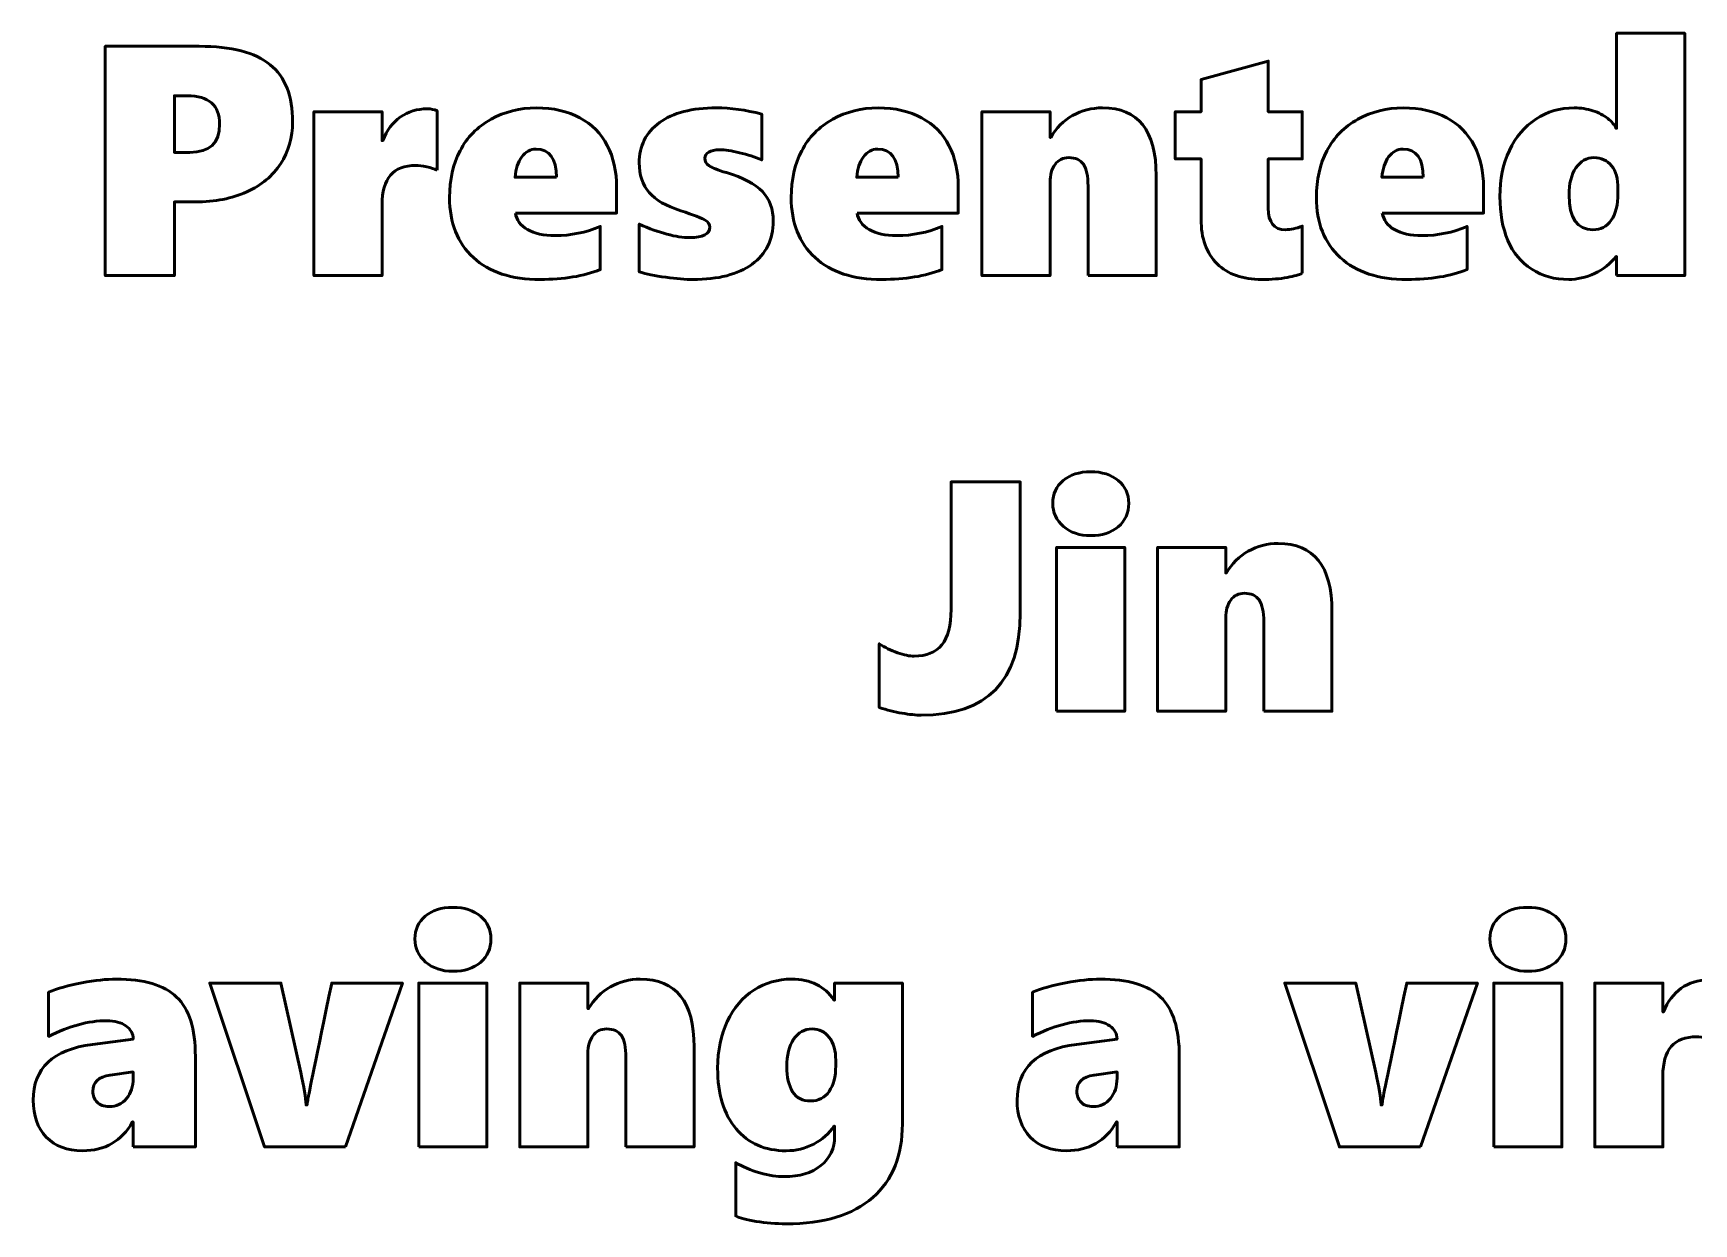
# Model space of a CAD drawing. Header units: centimetres. Extents: x -15 to 18.5, y -14.8 to 14.8.
# Drawn here: x -8.71 to -2.27, y -4.18 to 0.43 of the extents above; entities that cross this region are included whole.
import ezdxf

# ---------------------------------------------------------------- set-up
doc = ezdxf.new("R2010")
doc.units = ezdxf.units.CM
doc.header["$MEASUREMENT"] = 0
doc.layers.add('Layer 1', color=7, linetype='Continuous')

msp = doc.modelspace()

# ---------------------------------------------------------------- linework, layer by layer
at = {"layer": 'Layer 1', "color": 202, "lineweight": 53}
for points, knots in [([(-2.56907, -0.50637), (-2.56907, -0.50637), (-2.56907, -0.43271), (-2.56907, -0.43271), (-2.56907, -0.43271), (-2.56907, -0.43271), (-2.57161, -0.43271), (-2.57161, -0.43271), (-2.57161, -0.43271), (-2.59256, -0.46023), (-2.62008, -0.48203), (-2.65395, -0.4979), (-2.65395, -0.4979), (-2.68803, -0.51378), (-2.72147, -0.52161), (-2.75449, -0.52161), (-2.75449, -0.52161), (-2.80868, -0.52161), (-2.85651, -0.50828), (-2.89779, -0.4816), (-2.89779, -0.4816), (-2.93906, -0.45493), (-2.96997, -0.41768), (-2.9905, -0.36984), (-2.9905, -0.36984), (-3.01103, -0.3218), (-3.02119, -0.26528), (-3.02119, -0.20009), (-3.02119, -0.20009), (-3.02119, -0.13278), (-3.00891, -0.07309), (-2.98457, -0.02102), (-2.98457, -0.02102), (-2.96023, 0.03105), (-2.92594, 0.07148), (-2.8817, 0.10048), (-2.8817, 0.10048), (-2.83746, 0.12948), (-2.78772, 0.14387), (-2.7329, 0.14387), (-2.7329, 0.14387), (-2.70665, 0.14387), (-2.68273, 0.14006), (-2.66051, 0.13265), (-2.66051, 0.13265), (-2.6385, 0.12524), (-2.61923, 0.1153), (-2.60294, 0.1026), (-2.60294, 0.1026), (-2.58664, 0.09011), (-2.57605, 0.07762), (-2.57161, 0.06513), (-2.57161, 0.06513), (-2.57161, 0.06513), (-2.56907, 0.06513), (-2.56907, 0.06513), (-2.56907, 0.06513), (-2.56907, 0.06513), (-2.56907, 0.43343), (-2.56907, 0.43343), (-2.56907, 0.43343), (-2.56907, 0.43343), (-2.30491, 0.43343), (-2.30491, 0.43343), (-2.30491, 0.43343), (-2.30491, 0.43343), (-2.30491, -0.50637), (-2.30491, -0.50637), (-2.30491, -0.50637), (-2.30491, -0.50637), (-2.56907, -0.50637), (-2.56907, -0.50637)], [0, 0, 0, 0, 0.0526316, 0.0526316, 0.0526316, 0.0526316, 0.1052632, 0.1052632, 0.1052632, 0.1052632, 0.1578947, 0.1578947, 0.1578947, 0.1578947, 0.2105263, 0.2105263, 0.2105263, 0.2105263, 0.2631579, 0.2631579, 0.2631579, 0.2631579, 0.3157895, 0.3157895, 0.3157895, 0.3157895, 0.3684211, 0.3684211, 0.3684211, 0.3684211, 0.4210526, 0.4210526, 0.4210526, 0.4210526, 0.4736842, 0.4736842, 0.4736842, 0.4736842, 0.5263158, 0.5263158, 0.5263158, 0.5263158, 0.5789474, 0.5789474, 0.5789474, 0.5789474, 0.6315789, 0.6315789, 0.6315789, 0.6315789, 0.6842105, 0.6842105, 0.6842105, 0.6842105, 0.7368421, 0.7368421, 0.7368421, 0.7368421, 0.7894737, 0.7894737, 0.7894737, 0.7894737, 0.8421053, 0.8421053, 0.8421053, 0.8421053, 0.8947368, 0.8947368, 0.8947368, 0.8947368, 1, 1, 1, 1]), ([(-7.70072, 0.08947), (-7.70072, 0.02872), (-7.71617, -0.02525), (-7.74686, -0.07245), (-7.74686, -0.07245), (-7.77755, -0.11965), (-7.82158, -0.15606), (-7.87852, -0.18188), (-7.87852, -0.18188), (-7.93546, -0.20771), (-8.00192, -0.22062), (-8.07749, -0.22062), (-8.07749, -0.22062), (-8.07749, -0.22062), (-8.15919, -0.22062), (-8.15919, -0.22062), (-8.15919, -0.22062), (-8.15919, -0.22062), (-8.15919, -0.50637), (-8.15919, -0.50637), (-8.15919, -0.50637), (-8.15919, -0.50637), (-8.42716, -0.50637), (-8.42716, -0.50637), (-8.42716, -0.50637), (-8.42716, -0.50637), (-8.42716, 0.38263), (-8.42716, 0.38263), (-8.42716, 0.38263), (-8.42716, 0.38263), (-8.06267, 0.38263), (-8.06267, 0.38263), (-8.06267, 0.38263), (-7.93757, 0.38263), (-7.84592, 0.35892), (-7.78771, 0.3113), (-7.78771, 0.3113), (-7.72972, 0.26389), (-7.70072, 0.1898), (-7.70072, 0.08947)], [0, 0, 0, 0, 0.0909091, 0.0909091, 0.0909091, 0.0909091, 0.1818182, 0.1818182, 0.1818182, 0.1818182, 0.2727273, 0.2727273, 0.2727273, 0.2727273, 0.3636364, 0.3636364, 0.3636364, 0.3636364, 0.4545455, 0.4545455, 0.4545455, 0.4545455, 0.5454545, 0.5454545, 0.5454545, 0.5454545, 0.6363636, 0.6363636, 0.6363636, 0.6363636, 0.7272727, 0.7272727, 0.7272727, 0.7272727, 0.8181818, 0.8181818, 0.8181818, 0.8181818, 1, 1, 1, 1]), ([(-3.787, -0.49748), (-3.79906, -0.50319), (-3.81854, -0.5087), (-3.84584, -0.51378), (-3.84584, -0.51378), (-3.87315, -0.51907), (-3.90596, -0.52161), (-3.94448, -0.52161), (-3.94448, -0.52161), (-4.01793, -0.52161), (-4.0755, -0.50129), (-4.1172, -0.46086), (-4.1172, -0.46086), (-4.15869, -0.42043), (-4.17943, -0.36265), (-4.17943, -0.28793), (-4.17943, -0.28793), (-4.17943, -0.28793), (-4.17943, -0.05425), (-4.17943, -0.05425), (-4.17943, -0.05425), (-4.17943, -0.05425), (-4.27976, -0.05425), (-4.27976, -0.05425), (-4.27976, -0.05425), (-4.27976, -0.05425), (-4.27976, 0.12863), (-4.27976, 0.12863), (-4.27976, 0.12863), (-4.27976, 0.12863), (-4.17943, 0.12863), (-4.17943, 0.12863), (-4.17943, 0.12863), (-4.17943, 0.12863), (-4.17943, 0.25351), (-4.17943, 0.25351), (-4.17943, 0.25351), (-4.17943, 0.25351), (-3.91908, 0.32548), (-3.91908, 0.32548), (-3.91908, 0.32548), (-3.91908, 0.32548), (-3.91908, 0.12863), (-3.91908, 0.12863), (-3.91908, 0.12863), (-3.91908, 0.12863), (-3.787, 0.12863), (-3.787, 0.12863), (-3.787, 0.12863), (-3.787, 0.12863), (-3.787, -0.05425), (-3.787, -0.05425), (-3.787, -0.05425), (-3.787, -0.05425), (-3.91908, -0.05425), (-3.91908, -0.05425), (-3.91908, -0.05425), (-3.91908, -0.05425), (-3.91908, -0.24475), (-3.91908, -0.24475), (-3.91908, -0.24475), (-3.91908, -0.30063), (-3.89685, -0.32857), (-3.85262, -0.32857), (-3.85262, -0.32857), (-3.83208, -0.32857), (-3.81007, -0.32391), (-3.787, -0.3146), (-3.787, -0.3146), (-3.787, -0.3146), (-3.787, -0.49748), (-3.787, -0.49748)], [0, 0, 0, 0, 0.0526316, 0.0526316, 0.0526316, 0.0526316, 0.1052632, 0.1052632, 0.1052632, 0.1052632, 0.1578947, 0.1578947, 0.1578947, 0.1578947, 0.2105263, 0.2105263, 0.2105263, 0.2105263, 0.2631579, 0.2631579, 0.2631579, 0.2631579, 0.3157895, 0.3157895, 0.3157895, 0.3157895, 0.3684211, 0.3684211, 0.3684211, 0.3684211, 0.4210526, 0.4210526, 0.4210526, 0.4210526, 0.4736842, 0.4736842, 0.4736842, 0.4736842, 0.5263158, 0.5263158, 0.5263158, 0.5263158, 0.5789474, 0.5789474, 0.5789474, 0.5789474, 0.6315789, 0.6315789, 0.6315789, 0.6315789, 0.6842105, 0.6842105, 0.6842105, 0.6842105, 0.7368421, 0.7368421, 0.7368421, 0.7368421, 0.7894737, 0.7894737, 0.7894737, 0.7894737, 0.8421053, 0.8421053, 0.8421053, 0.8421053, 0.8947368, 0.8947368, 0.8947368, 0.8947368, 1, 1, 1, 1]), ([(-7.98393, 0.08037), (-7.98393, 0.11678), (-7.99451, 0.14429), (-8.01547, 0.16292), (-8.01547, 0.16292), (-8.03663, 0.18155), (-8.06754, 0.19086), (-8.10839, 0.19086), (-8.10839, 0.19086), (-8.10839, 0.19086), (-8.15919, 0.19086), (-8.15919, 0.19086), (-8.15919, 0.19086), (-8.15919, 0.19086), (-8.15919, -0.02885), (-8.15919, -0.02885), (-8.15919, -0.02885), (-8.15919, -0.02885), (-8.09908, -0.02885), (-8.09908, -0.02885), (-8.09908, -0.02885), (-8.02224, -0.02885), (-7.98393, 0.00756), (-7.98393, 0.08037)], [0, 0, 0, 0, 0.1428571, 0.1428571, 0.1428571, 0.1428571, 0.2857143, 0.2857143, 0.2857143, 0.2857143, 0.4285714, 0.4285714, 0.4285714, 0.4285714, 0.5714286, 0.5714286, 0.5714286, 0.5714286, 0.7142857, 0.7142857, 0.7142857, 0.7142857, 1, 1, 1, 1]), ([(-7.14086, -0.09743), (-7.15081, -0.09298), (-7.16414, -0.08875), (-7.18108, -0.08515), (-7.18108, -0.08515), (-7.19822, -0.08155), (-7.21219, -0.07965), (-7.22341, -0.07965), (-7.22341, -0.07965), (-7.31062, -0.07965), (-7.35422, -0.13003), (-7.35422, -0.23099), (-7.35422, -0.23099), (-7.35422, -0.23099), (-7.35422, -0.50637), (-7.35422, -0.50637), (-7.35422, -0.50637), (-7.35422, -0.50637), (-7.61838, -0.50637), (-7.61838, -0.50637), (-7.61838, -0.50637), (-7.61838, -0.50637), (-7.61838, 0.12863), (-7.61838, 0.12863), (-7.61838, 0.12863), (-7.61838, 0.12863), (-7.35422, 0.12863), (-7.35422, 0.12863), (-7.35422, 0.12863), (-7.35422, 0.12863), (-7.35422, 0.01687), (-7.35422, 0.01687), (-7.35422, 0.01687), (-7.35422, 0.01687), (-7.35168, 0.01687), (-7.35168, 0.01687), (-7.35168, 0.01687), (-7.33559, 0.05709), (-7.31273, 0.08778), (-7.28289, 0.10873), (-7.28289, 0.10873), (-7.25304, 0.12969), (-7.21833, 0.14006), (-7.17875, 0.14006), (-7.17875, 0.14006), (-7.16414, 0.14006), (-7.15165, 0.13752), (-7.14086, 0.13265), (-7.14086, 0.13265), (-7.14086, 0.13265), (-7.14086, -0.09743), (-7.14086, -0.09743)], [0, 0, 0, 0, 0.0714286, 0.0714286, 0.0714286, 0.0714286, 0.1428571, 0.1428571, 0.1428571, 0.1428571, 0.2142857, 0.2142857, 0.2142857, 0.2142857, 0.2857143, 0.2857143, 0.2857143, 0.2857143, 0.3571429, 0.3571429, 0.3571429, 0.3571429, 0.4285714, 0.4285714, 0.4285714, 0.4285714, 0.5, 0.5, 0.5, 0.5, 0.5714286, 0.5714286, 0.5714286, 0.5714286, 0.6428571, 0.6428571, 0.6428571, 0.6428571, 0.7142857, 0.7142857, 0.7142857, 0.7142857, 0.7857143, 0.7857143, 0.7857143, 0.7857143, 0.8571429, 0.8571429, 0.8571429, 0.8571429, 1, 1, 1, 1]), ([(-6.83733, -0.2638), (-6.83267, -0.2911), (-6.81701, -0.31248), (-6.79013, -0.32815), (-6.79013, -0.32815), (-6.76325, -0.3436), (-6.72769, -0.35143), (-6.68345, -0.35143), (-6.68345, -0.35143), (-6.62185, -0.35143), (-6.56343, -0.33958), (-6.5084, -0.31587), (-6.5084, -0.31587), (-6.5084, -0.31587), (-6.5084, -0.48309), (-6.5084, -0.48309), (-6.5084, -0.48309), (-6.57253, -0.5087), (-6.65022, -0.52161), (-6.74166, -0.52161), (-6.74166, -0.52161), (-6.85236, -0.52161), (-6.93851, -0.49325), (-7.0001, -0.43673), (-7.0001, -0.43673), (-7.0617, -0.38022), (-7.0926, -0.30232), (-7.0926, -0.20305), (-7.0926, -0.20305), (-7.0926, -0.13489), (-7.07905, -0.07478), (-7.05196, -0.02271), (-7.05196, -0.02271), (-7.02487, 0.02915), (-6.98486, 0.07), (-6.93173, 0.09963), (-6.93173, 0.09963), (-6.8786, 0.12905), (-6.82018, 0.14387), (-6.75605, 0.14387), (-6.75605, 0.14387), (-6.69043, 0.14387), (-6.63413, 0.13117), (-6.58735, 0.10556), (-6.58735, 0.10556), (-6.54078, 0.07995), (-6.50522, 0.04396), (-6.48109, -0.00239), (-6.48109, -0.00239), (-6.45696, -0.04853), (-6.4449, -0.10272), (-6.4449, -0.16474), (-6.4449, -0.16474), (-6.4449, -0.16474), (-6.4449, -0.2638), (-6.4449, -0.2638), (-6.4449, -0.2638), (-6.4449, -0.2638), (-6.83733, -0.2638), (-6.83733, -0.2638)], [0, 0, 0, 0, 0.0625, 0.0625, 0.0625, 0.0625, 0.125, 0.125, 0.125, 0.125, 0.1875, 0.1875, 0.1875, 0.1875, 0.25, 0.25, 0.25, 0.25, 0.3125, 0.3125, 0.3125, 0.3125, 0.375, 0.375, 0.375, 0.375, 0.4375, 0.4375, 0.4375, 0.4375, 0.5, 0.5, 0.5, 0.5, 0.5625, 0.5625, 0.5625, 0.5625, 0.625, 0.625, 0.625, 0.625, 0.6875, 0.6875, 0.6875, 0.6875, 0.75, 0.75, 0.75, 0.75, 0.8125, 0.8125, 0.8125, 0.8125, 0.875, 0.875, 0.875, 0.875, 1, 1, 1, 1]), ([(-5.83784, -0.29534), (-5.83784, -0.36709), (-5.86514, -0.42297), (-5.91997, -0.46234), (-5.91997, -0.46234), (-5.97479, -0.50192), (-6.05099, -0.52161), (-6.14899, -0.52161), (-6.14899, -0.52161), (-6.17756, -0.52161), (-6.2127, -0.51865), (-6.25461, -0.51293), (-6.25461, -0.51293), (-6.29673, -0.50722), (-6.33081, -0.50023), (-6.35727, -0.49198), (-6.35727, -0.49198), (-6.35727, -0.49198), (-6.35727, -0.30698), (-6.35727, -0.30698), (-6.35727, -0.30698), (-6.27916, -0.34169), (-6.21397, -0.35905), (-6.16169, -0.35905), (-6.16169, -0.35905), (-6.11004, -0.35905), (-6.08422, -0.34571), (-6.08422, -0.31883), (-6.08422, -0.31883), (-6.08422, -0.30761), (-6.09015, -0.2983), (-6.10221, -0.2911), (-6.10221, -0.2911), (-6.11406, -0.28391), (-6.1456, -0.27184), (-6.19619, -0.25491), (-6.19619, -0.25491), (-6.25249, -0.23713), (-6.29335, -0.21342), (-6.31896, -0.18421), (-6.31896, -0.18421), (-6.34457, -0.15479), (-6.35727, -0.11648), (-6.35727, -0.06949), (-6.35727, -0.06949), (-6.35727, -0.00366), (-6.33102, 0.0482), (-6.27874, 0.08651), (-6.27874, 0.08651), (-6.22646, 0.12482), (-6.15301, 0.14387), (-6.0584, 0.14387), (-6.0584, 0.14387), (-6.00294, 0.14387), (-5.94431, 0.13583), (-5.88229, 0.11974), (-5.88229, 0.11974), (-5.88229, 0.11974), (-5.88229, -0.05806), (-5.88229, -0.05806), (-5.88229, -0.05806), (-5.90832, -0.04684), (-5.9369, -0.03753), (-5.96801, -0.02991), (-5.96801, -0.02991), (-5.99892, -0.0225), (-6.02495, -0.01869), (-6.04612, -0.01869), (-6.04612, -0.01869), (-6.06348, -0.01869), (-6.07745, -0.02165), (-6.08782, -0.02737), (-6.08782, -0.02737), (-6.09819, -0.03308), (-6.10327, -0.04113), (-6.10327, -0.0515), (-6.10327, -0.0515), (-6.10327, -0.06356), (-6.09777, -0.0733), (-6.08655, -0.08071), (-6.08655, -0.08071), (-6.07533, -0.08812), (-6.0531, -0.09701), (-6.01945, -0.10738), (-6.01945, -0.10738), (-5.95468, -0.12643), (-5.90811, -0.15077), (-5.87996, -0.18061), (-5.87996, -0.18061), (-5.85181, -0.21025), (-5.83784, -0.24856), (-5.83784, -0.29534)], [0, 0, 0, 0, 0.0416667, 0.0416667, 0.0416667, 0.0416667, 0.0833333, 0.0833333, 0.0833333, 0.0833333, 0.125, 0.125, 0.125, 0.125, 0.1666667, 0.1666667, 0.1666667, 0.1666667, 0.2083333, 0.2083333, 0.2083333, 0.2083333, 0.25, 0.25, 0.25, 0.25, 0.2916667, 0.2916667, 0.2916667, 0.2916667, 0.3333333, 0.3333333, 0.3333333, 0.3333333, 0.375, 0.375, 0.375, 0.375, 0.4166667, 0.4166667, 0.4166667, 0.4166667, 0.4583333, 0.4583333, 0.4583333, 0.4583333, 0.5, 0.5, 0.5, 0.5, 0.5416667, 0.5416667, 0.5416667, 0.5416667, 0.5833333, 0.5833333, 0.5833333, 0.5833333, 0.625, 0.625, 0.625, 0.625, 0.6666667, 0.6666667, 0.6666667, 0.6666667, 0.7083333, 0.7083333, 0.7083333, 0.7083333, 0.75, 0.75, 0.75, 0.75, 0.7916667, 0.7916667, 0.7916667, 0.7916667, 0.8333333, 0.8333333, 0.8333333, 0.8333333, 0.875, 0.875, 0.875, 0.875, 0.9166667, 0.9166667, 0.9166667, 0.9166667, 1, 1, 1, 1]), ([(-5.51293, -0.2638), (-5.50827, -0.2911), (-5.49261, -0.31248), (-5.46573, -0.32815), (-5.46573, -0.32815), (-5.43885, -0.3436), (-5.40329, -0.35143), (-5.35905, -0.35143), (-5.35905, -0.35143), (-5.29745, -0.35143), (-5.23903, -0.33958), (-5.184, -0.31587), (-5.184, -0.31587), (-5.184, -0.31587), (-5.184, -0.48309), (-5.184, -0.48309), (-5.184, -0.48309), (-5.24813, -0.5087), (-5.32582, -0.52161), (-5.41726, -0.52161), (-5.41726, -0.52161), (-5.52796, -0.52161), (-5.61411, -0.49325), (-5.6757, -0.43673), (-5.6757, -0.43673), (-5.7373, -0.38022), (-5.7682, -0.30232), (-5.7682, -0.20305), (-5.7682, -0.20305), (-5.7682, -0.13489), (-5.75465, -0.07478), (-5.72756, -0.02271), (-5.72756, -0.02271), (-5.70047, 0.02915), (-5.66046, 0.07), (-5.60733, 0.09963), (-5.60733, 0.09963), (-5.5542, 0.12905), (-5.49578, 0.14387), (-5.43165, 0.14387), (-5.43165, 0.14387), (-5.36603, 0.14387), (-5.30973, 0.13117), (-5.26295, 0.10556), (-5.26295, 0.10556), (-5.21638, 0.07995), (-5.18082, 0.04396), (-5.15669, -0.00239), (-5.15669, -0.00239), (-5.13256, -0.04853), (-5.1205, -0.10272), (-5.1205, -0.16474), (-5.1205, -0.16474), (-5.1205, -0.16474), (-5.1205, -0.2638), (-5.1205, -0.2638), (-5.1205, -0.2638), (-5.1205, -0.2638), (-5.51293, -0.2638), (-5.51293, -0.2638)], [0, 0, 0, 0, 0.0625, 0.0625, 0.0625, 0.0625, 0.125, 0.125, 0.125, 0.125, 0.1875, 0.1875, 0.1875, 0.1875, 0.25, 0.25, 0.25, 0.25, 0.3125, 0.3125, 0.3125, 0.3125, 0.375, 0.375, 0.375, 0.375, 0.4375, 0.4375, 0.4375, 0.4375, 0.5, 0.5, 0.5, 0.5, 0.5625, 0.5625, 0.5625, 0.5625, 0.625, 0.625, 0.625, 0.625, 0.6875, 0.6875, 0.6875, 0.6875, 0.75, 0.75, 0.75, 0.75, 0.8125, 0.8125, 0.8125, 0.8125, 0.875, 0.875, 0.875, 0.875, 1, 1, 1, 1]), ([(-4.61758, -0.50637), (-4.61758, -0.50637), (-4.61758, -0.15966), (-4.61758, -0.15966), (-4.61758, -0.15966), (-4.61758, -0.12029), (-4.62351, -0.09214), (-4.63515, -0.07499), (-4.63515, -0.07499), (-4.647, -0.05785), (-4.66605, -0.04917), (-4.69251, -0.04917), (-4.69251, -0.04917), (-4.71516, -0.04917), (-4.73294, -0.05806), (-4.74564, -0.07584), (-4.74564, -0.07584), (-4.75855, -0.09362), (-4.7649, -0.11648), (-4.7649, -0.144), (-4.7649, -0.144), (-4.7649, -0.144), (-4.7649, -0.50637), (-4.7649, -0.50637), (-4.7649, -0.50637), (-4.7649, -0.50637), (-5.02906, -0.50637), (-5.02906, -0.50637), (-5.02906, -0.50637), (-5.02906, -0.50637), (-5.02906, 0.12863), (-5.02906, 0.12863), (-5.02906, 0.12863), (-5.02906, 0.12863), (-4.7649, 0.12863), (-4.7649, 0.12863), (-4.7649, 0.12863), (-4.7649, 0.12863), (-4.7649, 0.02957), (-4.7649, 0.02957), (-4.7649, 0.02957), (-4.7649, 0.02957), (-4.76236, 0.02957), (-4.76236, 0.02957), (-4.76236, 0.02957), (-4.7414, 0.06577), (-4.71304, 0.09392), (-4.67748, 0.11381), (-4.67748, 0.11381), (-4.64192, 0.13392), (-4.6034, 0.14387), (-4.5617, 0.14387), (-4.5617, 0.14387), (-4.42285, 0.14387), (-4.35342, 0.05624), (-4.35342, -0.11902), (-4.35342, -0.11902), (-4.35342, -0.11902), (-4.35342, -0.50637), (-4.35342, -0.50637), (-4.35342, -0.50637), (-4.35342, -0.50637), (-4.61758, -0.50637), (-4.61758, -0.50637)], [0, 0, 0, 0, 0.0588235, 0.0588235, 0.0588235, 0.0588235, 0.1176471, 0.1176471, 0.1176471, 0.1176471, 0.1764706, 0.1764706, 0.1764706, 0.1764706, 0.2352941, 0.2352941, 0.2352941, 0.2352941, 0.2941176, 0.2941176, 0.2941176, 0.2941176, 0.3529412, 0.3529412, 0.3529412, 0.3529412, 0.4117647, 0.4117647, 0.4117647, 0.4117647, 0.4705882, 0.4705882, 0.4705882, 0.4705882, 0.5294118, 0.5294118, 0.5294118, 0.5294118, 0.5882353, 0.5882353, 0.5882353, 0.5882353, 0.6470588, 0.6470588, 0.6470588, 0.6470588, 0.7058824, 0.7058824, 0.7058824, 0.7058824, 0.7647059, 0.7647059, 0.7647059, 0.7647059, 0.8235294, 0.8235294, 0.8235294, 0.8235294, 0.8823529, 0.8823529, 0.8823529, 0.8823529, 1, 1, 1, 1]), ([(-3.47712, -0.2638), (-3.47246, -0.2911), (-3.4568, -0.31248), (-3.42992, -0.32815), (-3.42992, -0.32815), (-3.40304, -0.3436), (-3.36748, -0.35143), (-3.32324, -0.35143), (-3.32324, -0.35143), (-3.26164, -0.35143), (-3.20322, -0.33958), (-3.14819, -0.31587), (-3.14819, -0.31587), (-3.14819, -0.31587), (-3.14819, -0.48309), (-3.14819, -0.48309), (-3.14819, -0.48309), (-3.21232, -0.5087), (-3.29001, -0.52161), (-3.38145, -0.52161), (-3.38145, -0.52161), (-3.49215, -0.52161), (-3.5783, -0.49325), (-3.63989, -0.43673), (-3.63989, -0.43673), (-3.70149, -0.38022), (-3.73239, -0.30232), (-3.73239, -0.20305), (-3.73239, -0.20305), (-3.73239, -0.13489), (-3.71884, -0.07478), (-3.69175, -0.02271), (-3.69175, -0.02271), (-3.66466, 0.02915), (-3.62465, 0.07), (-3.57152, 0.09963), (-3.57152, 0.09963), (-3.51839, 0.12905), (-3.45997, 0.14387), (-3.39584, 0.14387), (-3.39584, 0.14387), (-3.33022, 0.14387), (-3.27392, 0.13117), (-3.22714, 0.10556), (-3.22714, 0.10556), (-3.18057, 0.07995), (-3.14501, 0.04396), (-3.12088, -0.00239), (-3.12088, -0.00239), (-3.09675, -0.04853), (-3.08469, -0.10272), (-3.08469, -0.16474), (-3.08469, -0.16474), (-3.08469, -0.16474), (-3.08469, -0.2638), (-3.08469, -0.2638), (-3.08469, -0.2638), (-3.08469, -0.2638), (-3.47712, -0.2638), (-3.47712, -0.2638)], [0, 0, 0, 0, 0.0625, 0.0625, 0.0625, 0.0625, 0.125, 0.125, 0.125, 0.125, 0.1875, 0.1875, 0.1875, 0.1875, 0.25, 0.25, 0.25, 0.25, 0.3125, 0.3125, 0.3125, 0.3125, 0.375, 0.375, 0.375, 0.375, 0.4375, 0.4375, 0.4375, 0.4375, 0.5, 0.5, 0.5, 0.5, 0.5625, 0.5625, 0.5625, 0.5625, 0.625, 0.625, 0.625, 0.625, 0.6875, 0.6875, 0.6875, 0.6875, 0.75, 0.75, 0.75, 0.75, 0.8125, 0.8125, 0.8125, 0.8125, 0.875, 0.875, 0.875, 0.875, 1, 1, 1, 1]), ([(-6.67858, -0.12537), (-6.67858, -0.05256), (-6.70483, -0.01615), (-6.75732, -0.01615), (-6.75732, -0.01615), (-6.77933, -0.01615), (-6.79754, -0.0261), (-6.81256, -0.04599), (-6.81256, -0.04599), (-6.82738, -0.0661), (-6.83606, -0.09235), (-6.8386, -0.12537), (-6.8386, -0.12537), (-6.8386, -0.12537), (-6.67858, -0.12537), (-6.67858, -0.12537)], [0, 0, 0, 0, 0.2, 0.2, 0.2, 0.2, 0.4, 0.4, 0.4, 0.4, 0.6, 0.6, 0.6, 0.6, 1, 1, 1, 1]), ([(-5.35418, -0.12537), (-5.35418, -0.05256), (-5.38043, -0.01615), (-5.43292, -0.01615), (-5.43292, -0.01615), (-5.45493, -0.01615), (-5.47314, -0.0261), (-5.48816, -0.04599), (-5.48816, -0.04599), (-5.50298, -0.0661), (-5.51166, -0.09235), (-5.5142, -0.12537), (-5.5142, -0.12537), (-5.5142, -0.12537), (-5.35418, -0.12537), (-5.35418, -0.12537)], [0, 0, 0, 0, 0.2, 0.2, 0.2, 0.2, 0.4, 0.4, 0.4, 0.4, 0.6, 0.6, 0.6, 0.6, 1, 1, 1, 1]), ([(-3.31837, -0.12537), (-3.31837, -0.05256), (-3.34462, -0.01615), (-3.39711, -0.01615), (-3.39711, -0.01615), (-3.41912, -0.01615), (-3.43733, -0.0261), (-3.45235, -0.04599), (-3.45235, -0.04599), (-3.46717, -0.0661), (-3.47585, -0.09235), (-3.47839, -0.12537), (-3.47839, -0.12537), (-3.47839, -0.12537), (-3.31837, -0.12537), (-3.31837, -0.12537)], [0, 0, 0, 0, 0.2, 0.2, 0.2, 0.2, 0.4, 0.4, 0.4, 0.4, 0.6, 0.6, 0.6, 0.6, 1, 1, 1, 1]), ([(-2.56357, -0.16961), (-2.56357, -0.13151), (-2.57182, -0.10187), (-2.58854, -0.08092), (-2.58854, -0.08092), (-2.60526, -0.05975), (-2.62791, -0.04917), (-2.65649, -0.04917), (-2.65649, -0.04917), (-2.68506, -0.04917), (-2.70835, -0.06229), (-2.72634, -0.08854), (-2.72634, -0.08854), (-2.74433, -0.11479), (-2.75322, -0.14992), (-2.75322, -0.19374), (-2.75322, -0.19374), (-2.75322, -0.2837), (-2.72232, -0.32857), (-2.6603, -0.32857), (-2.6603, -0.32857), (-2.63088, -0.32857), (-2.60738, -0.3165), (-2.58981, -0.29216), (-2.58981, -0.29216), (-2.57224, -0.26803), (-2.56357, -0.23268), (-2.56357, -0.18633), (-2.56357, -0.18633), (-2.56357, -0.18633), (-2.56357, -0.16961), (-2.56357, -0.16961)], [0, 0, 0, 0, 0.1111111, 0.1111111, 0.1111111, 0.1111111, 0.2222222, 0.2222222, 0.2222222, 0.2222222, 0.3333333, 0.3333333, 0.3333333, 0.3333333, 0.4444444, 0.4444444, 0.4444444, 0.4444444, 0.5555556, 0.5555556, 0.5555556, 0.5555556, 0.6666667, 0.6666667, 0.6666667, 0.6666667, 0.7777778, 0.7777778, 0.7777778, 0.7777778, 1, 1, 1, 1]), ([(-4.45979, -1.38965), (-4.45979, -1.42691), (-4.47333, -1.45696), (-4.50043, -1.48025), (-4.50043, -1.48025), (-4.52752, -1.50332), (-4.56308, -1.51496), (-4.60732, -1.51496), (-4.60732, -1.51496), (-4.65029, -1.51496), (-4.68564, -1.50289), (-4.71294, -1.47898), (-4.71294, -1.47898), (-4.74046, -1.45506), (-4.75422, -1.42521), (-4.75422, -1.38965), (-4.75422, -1.38965), (-4.75422, -1.35325), (-4.74088, -1.32361), (-4.71421, -1.30118), (-4.71421, -1.30118), (-4.68754, -1.27853), (-4.65198, -1.26731), (-4.60732, -1.26731), (-4.60732, -1.26731), (-4.56308, -1.26731), (-4.52752, -1.27853), (-4.50043, -1.30118), (-4.50043, -1.30118), (-4.47333, -1.32361), (-4.45979, -1.35325), (-4.45979, -1.38965)], [0, 0, 0, 0, 0.1111111, 0.1111111, 0.1111111, 0.1111111, 0.2222222, 0.2222222, 0.2222222, 0.2222222, 0.3333333, 0.3333333, 0.3333333, 0.3333333, 0.4444444, 0.4444444, 0.4444444, 0.4444444, 0.5555556, 0.5555556, 0.5555556, 0.5555556, 0.6666667, 0.6666667, 0.6666667, 0.6666667, 0.7777778, 0.7777778, 0.7777778, 0.7777778, 1, 1, 1, 1]), ([(-4.88058, -1.81616), (-4.88058, -2.07926), (-5.00843, -2.21092), (-5.26433, -2.21092), (-5.26433, -2.21092), (-5.28486, -2.21092), (-5.30984, -2.20838), (-5.33863, -2.20351), (-5.33863, -2.20351), (-5.36762, -2.19843), (-5.39683, -2.19102), (-5.42668, -2.18129), (-5.42668, -2.18129), (-5.42668, -2.18129), (-5.42668, -1.93406), (-5.42668, -1.93406), (-5.42668, -1.93406), (-5.40551, -1.94845), (-5.38202, -1.96009), (-5.35619, -1.96898), (-5.35619, -1.96898), (-5.33037, -1.97787), (-5.30899, -1.98232), (-5.29206, -1.98232), (-5.29206, -1.98232), (-5.24401, -1.98232), (-5.20803, -1.9675), (-5.18432, -1.93808), (-5.18432, -1.93808), (-5.1604, -1.90845), (-5.14855, -1.86273), (-5.14855, -1.80071), (-5.14855, -1.80071), (-5.14855, -1.80071), (-5.14855, -1.30668), (-5.14855, -1.30668), (-5.14855, -1.30668), (-5.14855, -1.30668), (-4.88058, -1.30668), (-4.88058, -1.30668), (-4.88058, -1.30668), (-4.88058, -1.30668), (-4.88058, -1.81616), (-4.88058, -1.81616)], [0, 0, 0, 0, 0.0833333, 0.0833333, 0.0833333, 0.0833333, 0.1666667, 0.1666667, 0.1666667, 0.1666667, 0.25, 0.25, 0.25, 0.25, 0.3333333, 0.3333333, 0.3333333, 0.3333333, 0.4166667, 0.4166667, 0.4166667, 0.4166667, 0.5, 0.5, 0.5, 0.5, 0.5833333, 0.5833333, 0.5833333, 0.5833333, 0.6666667, 0.6666667, 0.6666667, 0.6666667, 0.75, 0.75, 0.75, 0.75, 0.8333333, 0.8333333, 0.8333333, 0.8333333, 1, 1, 1, 1]), ([(-4.7394, -2.19568), (-4.7394, -2.19568), (-4.7394, -1.56068), (-4.7394, -1.56068), (-4.7394, -1.56068), (-4.7394, -1.56068), (-4.47524, -1.56068), (-4.47524, -1.56068), (-4.47524, -1.56068), (-4.47524, -1.56068), (-4.47524, -2.19568), (-4.47524, -2.19568), (-4.47524, -2.19568), (-4.47524, -2.19568), (-4.7394, -2.19568), (-4.7394, -2.19568)], [0, 0, 0, 0, 0.2, 0.2, 0.2, 0.2, 0.4, 0.4, 0.4, 0.4, 0.6, 0.6, 0.6, 0.6, 1, 1, 1, 1]), ([(-3.93655, -2.19568), (-3.93655, -2.19568), (-3.93655, -1.84897), (-3.93655, -1.84897), (-3.93655, -1.84897), (-3.93655, -1.8096), (-3.94248, -1.78145), (-3.95412, -1.7643), (-3.95412, -1.7643), (-3.96597, -1.74716), (-3.98502, -1.73848), (-4.01148, -1.73848), (-4.01148, -1.73848), (-4.03413, -1.73848), (-4.05191, -1.74737), (-4.06461, -1.76515), (-4.06461, -1.76515), (-4.07752, -1.78293), (-4.08387, -1.80579), (-4.08387, -1.83331), (-4.08387, -1.83331), (-4.08387, -1.83331), (-4.08387, -2.19568), (-4.08387, -2.19568), (-4.08387, -2.19568), (-4.08387, -2.19568), (-4.34803, -2.19568), (-4.34803, -2.19568), (-4.34803, -2.19568), (-4.34803, -2.19568), (-4.34803, -1.56068), (-4.34803, -1.56068), (-4.34803, -1.56068), (-4.34803, -1.56068), (-4.08387, -1.56068), (-4.08387, -1.56068), (-4.08387, -1.56068), (-4.08387, -1.56068), (-4.08387, -1.65974), (-4.08387, -1.65974), (-4.08387, -1.65974), (-4.08387, -1.65974), (-4.08133, -1.65974), (-4.08133, -1.65974), (-4.08133, -1.65974), (-4.06037, -1.62354), (-4.03201, -1.59539), (-3.99645, -1.5755), (-3.99645, -1.5755), (-3.96089, -1.55539), (-3.92237, -1.54544), (-3.88067, -1.54544), (-3.88067, -1.54544), (-3.74182, -1.54544), (-3.67239, -1.63307), (-3.67239, -1.80833), (-3.67239, -1.80833), (-3.67239, -1.80833), (-3.67239, -2.19568), (-3.67239, -2.19568), (-3.67239, -2.19568), (-3.67239, -2.19568), (-3.93655, -2.19568), (-3.93655, -2.19568)], [0, 0, 0, 0, 0.0588235, 0.0588235, 0.0588235, 0.0588235, 0.1176471, 0.1176471, 0.1176471, 0.1176471, 0.1764706, 0.1764706, 0.1764706, 0.1764706, 0.2352941, 0.2352941, 0.2352941, 0.2352941, 0.2941176, 0.2941176, 0.2941176, 0.2941176, 0.3529412, 0.3529412, 0.3529412, 0.3529412, 0.4117647, 0.4117647, 0.4117647, 0.4117647, 0.4705882, 0.4705882, 0.4705882, 0.4705882, 0.5294118, 0.5294118, 0.5294118, 0.5294118, 0.5882353, 0.5882353, 0.5882353, 0.5882353, 0.6470588, 0.6470588, 0.6470588, 0.6470588, 0.7058824, 0.7058824, 0.7058824, 0.7058824, 0.7647059, 0.7647059, 0.7647059, 0.7647059, 0.8235294, 0.8235294, 0.8235294, 0.8235294, 0.8823529, 0.8823529, 0.8823529, 0.8823529, 1, 1, 1, 1]), ([(-6.93216, -3.07896), (-6.93216, -3.11622), (-6.9457, -3.14627), (-6.9728, -3.16956), (-6.9728, -3.16956), (-6.99989, -3.19263), (-7.03545, -3.20427), (-7.07969, -3.20427), (-7.07969, -3.20427), (-7.12266, -3.20427), (-7.15801, -3.1922), (-7.18531, -3.16829), (-7.18531, -3.16829), (-7.21283, -3.14437), (-7.22659, -3.11452), (-7.22659, -3.07896), (-7.22659, -3.07896), (-7.22659, -3.04256), (-7.21325, -3.01292), (-7.18658, -2.99049), (-7.18658, -2.99049), (-7.15991, -2.96784), (-7.12435, -2.95662), (-7.07969, -2.95662), (-7.07969, -2.95662), (-7.03545, -2.95662), (-6.99989, -2.96784), (-6.9728, -2.99049), (-6.9728, -2.99049), (-6.9457, -3.01292), (-6.93216, -3.04256), (-6.93216, -3.07896)], [0, 0, 0, 0, 0.1111111, 0.1111111, 0.1111111, 0.1111111, 0.2222222, 0.2222222, 0.2222222, 0.2222222, 0.3333333, 0.3333333, 0.3333333, 0.3333333, 0.4444444, 0.4444444, 0.4444444, 0.4444444, 0.5555556, 0.5555556, 0.5555556, 0.5555556, 0.6666667, 0.6666667, 0.6666667, 0.6666667, 0.7777778, 0.7777778, 0.7777778, 0.7777778, 1, 1, 1, 1]), ([(-2.7655, -3.07896), (-2.7655, -3.11622), (-2.77904, -3.14627), (-2.80614, -3.16956), (-2.80614, -3.16956), (-2.83323, -3.19263), (-2.86879, -3.20427), (-2.91303, -3.20427), (-2.91303, -3.20427), (-2.956, -3.20427), (-2.99135, -3.1922), (-3.01865, -3.16829), (-3.01865, -3.16829), (-3.04617, -3.14437), (-3.05993, -3.11452), (-3.05993, -3.07896), (-3.05993, -3.07896), (-3.05993, -3.04256), (-3.04659, -3.01292), (-3.01992, -2.99049), (-3.01992, -2.99049), (-2.99325, -2.96784), (-2.95769, -2.95662), (-2.91303, -2.95662), (-2.91303, -2.95662), (-2.86879, -2.95662), (-2.83323, -2.96784), (-2.80614, -2.99049), (-2.80614, -2.99049), (-2.77904, -3.01292), (-2.7655, -3.04256), (-2.7655, -3.07896)], [0, 0, 0, 0, 0.1111111, 0.1111111, 0.1111111, 0.1111111, 0.2222222, 0.2222222, 0.2222222, 0.2222222, 0.3333333, 0.3333333, 0.3333333, 0.3333333, 0.4444444, 0.4444444, 0.4444444, 0.4444444, 0.5555556, 0.5555556, 0.5555556, 0.5555556, 0.6666667, 0.6666667, 0.6666667, 0.6666667, 0.7777778, 0.7777778, 0.7777778, 0.7777778, 1, 1, 1, 1]), ([(-8.319, -3.88499), (-8.319, -3.88499), (-8.319, -3.78847), (-8.319, -3.78847), (-8.319, -3.78847), (-8.319, -3.78847), (-8.32154, -3.78847), (-8.32154, -3.78847), (-8.32154, -3.78847), (-8.36366, -3.86298), (-8.42801, -3.90023), (-8.51479, -3.90023), (-8.51479, -3.90023), (-8.57469, -3.90023), (-8.62168, -3.88245), (-8.65555, -3.84689), (-8.65555, -3.84689), (-8.68942, -3.81133), (-8.70635, -3.76392), (-8.70635, -3.70444), (-8.70635, -3.70444), (-8.70635, -3.57977), (-8.62973, -3.50738), (-8.47648, -3.48769), (-8.47648, -3.48769), (-8.47648, -3.48769), (-8.319, -3.46716), (-8.319, -3.46716), (-8.319, -3.46716), (-8.319, -3.44642), (-8.32831, -3.42927), (-8.34694, -3.41594), (-8.34694, -3.41594), (-8.36535, -3.4026), (-8.39033, -3.39604), (-8.42187, -3.39604), (-8.42187, -3.39604), (-8.49278, -3.39604), (-8.56771, -3.41636), (-8.64666, -3.457), (-8.64666, -3.457), (-8.64666, -3.457), (-8.64666, -3.28555), (-8.64666, -3.28555), (-8.64666, -3.28555), (-8.61237, -3.27073), (-8.5694, -3.25846), (-8.51775, -3.24893), (-8.51775, -3.24893), (-8.46611, -3.23941), (-8.42187, -3.23475), (-8.38504, -3.23475), (-8.38504, -3.23475), (-8.2773, -3.23475), (-8.19898, -3.25782), (-8.15051, -3.30396), (-8.15051, -3.30396), (-8.10204, -3.3499), (-8.0777, -3.42694), (-8.0777, -3.53468), (-8.0777, -3.53468), (-8.0777, -3.53468), (-8.0777, -3.88499), (-8.0777, -3.88499), (-8.0777, -3.88499), (-8.0777, -3.88499), (-8.319, -3.88499), (-8.319, -3.88499)], [0, 0, 0, 0, 0.0555556, 0.0555556, 0.0555556, 0.0555556, 0.1111111, 0.1111111, 0.1111111, 0.1111111, 0.1666667, 0.1666667, 0.1666667, 0.1666667, 0.2222222, 0.2222222, 0.2222222, 0.2222222, 0.2777778, 0.2777778, 0.2777778, 0.2777778, 0.3333333, 0.3333333, 0.3333333, 0.3333333, 0.3888889, 0.3888889, 0.3888889, 0.3888889, 0.4444444, 0.4444444, 0.4444444, 0.4444444, 0.5, 0.5, 0.5, 0.5, 0.5555556, 0.5555556, 0.5555556, 0.5555556, 0.6111111, 0.6111111, 0.6111111, 0.6111111, 0.6666667, 0.6666667, 0.6666667, 0.6666667, 0.7222222, 0.7222222, 0.7222222, 0.7222222, 0.7777778, 0.7777778, 0.7777778, 0.7777778, 0.8333333, 0.8333333, 0.8333333, 0.8333333, 0.8888889, 0.8888889, 0.8888889, 0.8888889, 1, 1, 1, 1]), ([(-7.49583, -3.88499), (-7.49583, -3.88499), (-7.80973, -3.88499), (-7.80973, -3.88499), (-7.80973, -3.88499), (-7.80973, -3.88499), (-8.02182, -3.24999), (-8.02182, -3.24999), (-8.02182, -3.24999), (-8.02182, -3.24999), (-7.74644, -3.24999), (-7.74644, -3.24999), (-7.74644, -3.24999), (-7.74644, -3.24999), (-7.66897, -3.59649), (-7.66897, -3.59649), (-7.66897, -3.59649), (-7.65648, -3.65237), (-7.64971, -3.69428), (-7.64844, -3.72243), (-7.64844, -3.72243), (-7.64844, -3.72243), (-7.64463, -3.72243), (-7.64463, -3.72243), (-7.64463, -3.72243), (-7.64378, -3.71417), (-7.64272, -3.70571), (-7.64124, -3.69703), (-7.64124, -3.69703), (-7.63976, -3.68835), (-7.60907, -3.53934), (-7.54917, -3.24999), (-7.54917, -3.24999), (-7.54917, -3.24999), (-7.27506, -3.24999), (-7.27506, -3.24999), (-7.27506, -3.24999), (-7.27506, -3.24999), (-7.49583, -3.88499), (-7.49583, -3.88499)], [0, 0, 0, 0, 0.0909091, 0.0909091, 0.0909091, 0.0909091, 0.1818182, 0.1818182, 0.1818182, 0.1818182, 0.2727273, 0.2727273, 0.2727273, 0.2727273, 0.3636364, 0.3636364, 0.3636364, 0.3636364, 0.4545455, 0.4545455, 0.4545455, 0.4545455, 0.5454545, 0.5454545, 0.5454545, 0.5454545, 0.6363636, 0.6363636, 0.6363636, 0.6363636, 0.7272727, 0.7272727, 0.7272727, 0.7272727, 0.8181818, 0.8181818, 0.8181818, 0.8181818, 1, 1, 1, 1]), ([(-7.21177, -3.88499), (-7.21177, -3.88499), (-7.21177, -3.24999), (-7.21177, -3.24999), (-7.21177, -3.24999), (-7.21177, -3.24999), (-6.94761, -3.24999), (-6.94761, -3.24999), (-6.94761, -3.24999), (-6.94761, -3.24999), (-6.94761, -3.88499), (-6.94761, -3.88499), (-6.94761, -3.88499), (-6.94761, -3.88499), (-7.21177, -3.88499), (-7.21177, -3.88499)], [0, 0, 0, 0, 0.2, 0.2, 0.2, 0.2, 0.4, 0.4, 0.4, 0.4, 0.6, 0.6, 0.6, 0.6, 1, 1, 1, 1]), ([(-6.40892, -3.88499), (-6.40892, -3.88499), (-6.40892, -3.53828), (-6.40892, -3.53828), (-6.40892, -3.53828), (-6.40892, -3.49891), (-6.41485, -3.47076), (-6.42649, -3.45361), (-6.42649, -3.45361), (-6.43834, -3.43647), (-6.45739, -3.42779), (-6.48385, -3.42779), (-6.48385, -3.42779), (-6.5065, -3.42779), (-6.52428, -3.43668), (-6.53698, -3.45446), (-6.53698, -3.45446), (-6.54989, -3.47224), (-6.55624, -3.4951), (-6.55624, -3.52262), (-6.55624, -3.52262), (-6.55624, -3.52262), (-6.55624, -3.88499), (-6.55624, -3.88499), (-6.55624, -3.88499), (-6.55624, -3.88499), (-6.8204, -3.88499), (-6.8204, -3.88499), (-6.8204, -3.88499), (-6.8204, -3.88499), (-6.8204, -3.24999), (-6.8204, -3.24999), (-6.8204, -3.24999), (-6.8204, -3.24999), (-6.55624, -3.24999), (-6.55624, -3.24999), (-6.55624, -3.24999), (-6.55624, -3.24999), (-6.55624, -3.34905), (-6.55624, -3.34905), (-6.55624, -3.34905), (-6.55624, -3.34905), (-6.5537, -3.34905), (-6.5537, -3.34905), (-6.5537, -3.34905), (-6.53274, -3.31285), (-6.50438, -3.2847), (-6.46882, -3.26481), (-6.46882, -3.26481), (-6.43326, -3.2447), (-6.39474, -3.23475), (-6.35304, -3.23475), (-6.35304, -3.23475), (-6.21419, -3.23475), (-6.14476, -3.32238), (-6.14476, -3.49764), (-6.14476, -3.49764), (-6.14476, -3.49764), (-6.14476, -3.88499), (-6.14476, -3.88499), (-6.14476, -3.88499), (-6.14476, -3.88499), (-6.40892, -3.88499), (-6.40892, -3.88499)], [0, 0, 0, 0, 0.0588235, 0.0588235, 0.0588235, 0.0588235, 0.1176471, 0.1176471, 0.1176471, 0.1176471, 0.1764706, 0.1764706, 0.1764706, 0.1764706, 0.2352941, 0.2352941, 0.2352941, 0.2352941, 0.2941176, 0.2941176, 0.2941176, 0.2941176, 0.3529412, 0.3529412, 0.3529412, 0.3529412, 0.4117647, 0.4117647, 0.4117647, 0.4117647, 0.4705882, 0.4705882, 0.4705882, 0.4705882, 0.5294118, 0.5294118, 0.5294118, 0.5294118, 0.5882353, 0.5882353, 0.5882353, 0.5882353, 0.6470588, 0.6470588, 0.6470588, 0.6470588, 0.7058824, 0.7058824, 0.7058824, 0.7058824, 0.7647059, 0.7647059, 0.7647059, 0.7647059, 0.8235294, 0.8235294, 0.8235294, 0.8235294, 0.8823529, 0.8823529, 0.8823529, 0.8823529, 1, 1, 1, 1]), ([(-5.33704, -3.7963), (-5.33704, -3.91843), (-5.37535, -4.01347), (-5.45219, -4.08142), (-5.45219, -4.08142), (-5.52881, -4.14936), (-5.64078, -4.18344), (-5.7881, -4.18344), (-5.7881, -4.18344), (-5.82768, -4.18344), (-5.86621, -4.18027), (-5.90346, -4.17413), (-5.90346, -4.17413), (-5.94071, -4.16799), (-5.96738, -4.161), (-5.98347, -4.15296), (-5.98347, -4.15296), (-5.98347, -4.15296), (-5.98347, -3.94595), (-5.98347, -3.94595), (-5.98347, -3.94595), (-5.95701, -3.96246), (-5.9259, -3.9758), (-5.89034, -3.98574), (-5.89034, -3.98574), (-5.85478, -3.99569), (-5.82324, -4.00056), (-5.79551, -4.00056), (-5.79551, -4.00056), (-5.73624, -4.00056), (-5.68883, -3.98638), (-5.65327, -3.9578), (-5.65327, -3.9578), (-5.61771, -3.92923), (-5.59993, -3.89134), (-5.59993, -3.84414), (-5.59993, -3.84414), (-5.59993, -3.84414), (-5.59993, -3.80498), (-5.59993, -3.80498), (-5.59993, -3.80498), (-5.59993, -3.80498), (-5.60247, -3.80498), (-5.60247, -3.80498), (-5.60247, -3.80498), (-5.62152, -3.83377), (-5.64755, -3.85684), (-5.68079, -3.87419), (-5.68079, -3.87419), (-5.71423, -3.89155), (-5.74979, -3.90023), (-5.78789, -3.90023), (-5.78789, -3.90023), (-5.8698, -3.90023), (-5.93436, -3.87187), (-5.98199, -3.81493), (-5.98199, -3.81493), (-6.02961, -3.7582), (-6.05332, -3.67988), (-6.05332, -3.57998), (-6.05332, -3.57998), (-6.05332, -3.5114), (-6.04083, -3.45086), (-6.01607, -3.39837), (-6.01607, -3.39837), (-5.9913, -3.34587), (-5.9568, -3.30545), (-5.91256, -3.27729), (-5.91256, -3.27729), (-5.86832, -3.24893), (-5.81943, -3.23475), (-5.76609, -3.23475), (-5.76609, -3.23475), (-5.69306, -3.23475), (-5.63845, -3.26184), (-5.60247, -3.31603), (-5.60247, -3.31603), (-5.60247, -3.31603), (-5.59993, -3.31603), (-5.59993, -3.31603), (-5.59993, -3.31603), (-5.59993, -3.31603), (-5.59993, -3.24999), (-5.59993, -3.24999), (-5.59993, -3.24999), (-5.59993, -3.24999), (-5.33704, -3.24999), (-5.33704, -3.24999), (-5.33704, -3.24999), (-5.33704, -3.24999), (-5.33704, -3.7963), (-5.33704, -3.7963)], [0, 0, 0, 0, 0.0416667, 0.0416667, 0.0416667, 0.0416667, 0.0833333, 0.0833333, 0.0833333, 0.0833333, 0.125, 0.125, 0.125, 0.125, 0.1666667, 0.1666667, 0.1666667, 0.1666667, 0.2083333, 0.2083333, 0.2083333, 0.2083333, 0.25, 0.25, 0.25, 0.25, 0.2916667, 0.2916667, 0.2916667, 0.2916667, 0.3333333, 0.3333333, 0.3333333, 0.3333333, 0.375, 0.375, 0.375, 0.375, 0.4166667, 0.4166667, 0.4166667, 0.4166667, 0.4583333, 0.4583333, 0.4583333, 0.4583333, 0.5, 0.5, 0.5, 0.5, 0.5416667, 0.5416667, 0.5416667, 0.5416667, 0.5833333, 0.5833333, 0.5833333, 0.5833333, 0.625, 0.625, 0.625, 0.625, 0.6666667, 0.6666667, 0.6666667, 0.6666667, 0.7083333, 0.7083333, 0.7083333, 0.7083333, 0.75, 0.75, 0.75, 0.75, 0.7916667, 0.7916667, 0.7916667, 0.7916667, 0.8333333, 0.8333333, 0.8333333, 0.8333333, 0.875, 0.875, 0.875, 0.875, 0.9166667, 0.9166667, 0.9166667, 0.9166667, 1, 1, 1, 1]), ([(-4.50519, -3.88499), (-4.50519, -3.88499), (-4.50519, -3.78847), (-4.50519, -3.78847), (-4.50519, -3.78847), (-4.50519, -3.78847), (-4.50773, -3.78847), (-4.50773, -3.78847), (-4.50773, -3.78847), (-4.54985, -3.86298), (-4.6142, -3.90023), (-4.70098, -3.90023), (-4.70098, -3.90023), (-4.76088, -3.90023), (-4.80787, -3.88245), (-4.84174, -3.84689), (-4.84174, -3.84689), (-4.87561, -3.81133), (-4.89254, -3.76392), (-4.89254, -3.70444), (-4.89254, -3.70444), (-4.89254, -3.57977), (-4.81592, -3.50738), (-4.66267, -3.48769), (-4.66267, -3.48769), (-4.66267, -3.48769), (-4.50519, -3.46716), (-4.50519, -3.46716), (-4.50519, -3.46716), (-4.50519, -3.44642), (-4.5145, -3.42927), (-4.53313, -3.41594), (-4.53313, -3.41594), (-4.55154, -3.4026), (-4.57652, -3.39604), (-4.60806, -3.39604), (-4.60806, -3.39604), (-4.67897, -3.39604), (-4.7539, -3.41636), (-4.83285, -3.457), (-4.83285, -3.457), (-4.83285, -3.457), (-4.83285, -3.28555), (-4.83285, -3.28555), (-4.83285, -3.28555), (-4.79856, -3.27073), (-4.75559, -3.25846), (-4.70394, -3.24893), (-4.70394, -3.24893), (-4.6523, -3.23941), (-4.60806, -3.23475), (-4.57123, -3.23475), (-4.57123, -3.23475), (-4.46349, -3.23475), (-4.38517, -3.25782), (-4.3367, -3.30396), (-4.3367, -3.30396), (-4.28823, -3.3499), (-4.26389, -3.42694), (-4.26389, -3.53468), (-4.26389, -3.53468), (-4.26389, -3.53468), (-4.26389, -3.88499), (-4.26389, -3.88499), (-4.26389, -3.88499), (-4.26389, -3.88499), (-4.50519, -3.88499), (-4.50519, -3.88499)], [0, 0, 0, 0, 0.0555556, 0.0555556, 0.0555556, 0.0555556, 0.1111111, 0.1111111, 0.1111111, 0.1111111, 0.1666667, 0.1666667, 0.1666667, 0.1666667, 0.2222222, 0.2222222, 0.2222222, 0.2222222, 0.2777778, 0.2777778, 0.2777778, 0.2777778, 0.3333333, 0.3333333, 0.3333333, 0.3333333, 0.3888889, 0.3888889, 0.3888889, 0.3888889, 0.4444444, 0.4444444, 0.4444444, 0.4444444, 0.5, 0.5, 0.5, 0.5, 0.5555556, 0.5555556, 0.5555556, 0.5555556, 0.6111111, 0.6111111, 0.6111111, 0.6111111, 0.6666667, 0.6666667, 0.6666667, 0.6666667, 0.7222222, 0.7222222, 0.7222222, 0.7222222, 0.7777778, 0.7777778, 0.7777778, 0.7777778, 0.8333333, 0.8333333, 0.8333333, 0.8333333, 0.8888889, 0.8888889, 0.8888889, 0.8888889, 1, 1, 1, 1]), ([(-3.32917, -3.88499), (-3.32917, -3.88499), (-3.64307, -3.88499), (-3.64307, -3.88499), (-3.64307, -3.88499), (-3.64307, -3.88499), (-3.85516, -3.24999), (-3.85516, -3.24999), (-3.85516, -3.24999), (-3.85516, -3.24999), (-3.57978, -3.24999), (-3.57978, -3.24999), (-3.57978, -3.24999), (-3.57978, -3.24999), (-3.50231, -3.59649), (-3.50231, -3.59649), (-3.50231, -3.59649), (-3.48982, -3.65237), (-3.48305, -3.69428), (-3.48178, -3.72243), (-3.48178, -3.72243), (-3.48178, -3.72243), (-3.47797, -3.72243), (-3.47797, -3.72243), (-3.47797, -3.72243), (-3.47712, -3.71417), (-3.47606, -3.70571), (-3.47458, -3.69703), (-3.47458, -3.69703), (-3.4731, -3.68835), (-3.44241, -3.53934), (-3.38251, -3.24999), (-3.38251, -3.24999), (-3.38251, -3.24999), (-3.1084, -3.24999), (-3.1084, -3.24999), (-3.1084, -3.24999), (-3.1084, -3.24999), (-3.32917, -3.88499), (-3.32917, -3.88499)], [0, 0, 0, 0, 0.0909091, 0.0909091, 0.0909091, 0.0909091, 0.1818182, 0.1818182, 0.1818182, 0.1818182, 0.2727273, 0.2727273, 0.2727273, 0.2727273, 0.3636364, 0.3636364, 0.3636364, 0.3636364, 0.4545455, 0.4545455, 0.4545455, 0.4545455, 0.5454545, 0.5454545, 0.5454545, 0.5454545, 0.6363636, 0.6363636, 0.6363636, 0.6363636, 0.7272727, 0.7272727, 0.7272727, 0.7272727, 0.8181818, 0.8181818, 0.8181818, 0.8181818, 1, 1, 1, 1]), ([(-3.04511, -3.88499), (-3.04511, -3.88499), (-3.04511, -3.24999), (-3.04511, -3.24999), (-3.04511, -3.24999), (-3.04511, -3.24999), (-2.78095, -3.24999), (-2.78095, -3.24999), (-2.78095, -3.24999), (-2.78095, -3.24999), (-2.78095, -3.88499), (-2.78095, -3.88499), (-2.78095, -3.88499), (-2.78095, -3.88499), (-3.04511, -3.88499), (-3.04511, -3.88499)], [0, 0, 0, 0, 0.2, 0.2, 0.2, 0.2, 0.4, 0.4, 0.4, 0.4, 0.6, 0.6, 0.6, 0.6, 1, 1, 1, 1]), ([(-2.17622, -3.47605), (-2.18617, -3.4716), (-2.1995, -3.46737), (-2.21644, -3.46377), (-2.21644, -3.46377), (-2.23358, -3.46017), (-2.24755, -3.45827), (-2.25877, -3.45827), (-2.25877, -3.45827), (-2.34598, -3.45827), (-2.38958, -3.50865), (-2.38958, -3.60961), (-2.38958, -3.60961), (-2.38958, -3.60961), (-2.38958, -3.88499), (-2.38958, -3.88499), (-2.38958, -3.88499), (-2.38958, -3.88499), (-2.65374, -3.88499), (-2.65374, -3.88499), (-2.65374, -3.88499), (-2.65374, -3.88499), (-2.65374, -3.24999), (-2.65374, -3.24999), (-2.65374, -3.24999), (-2.65374, -3.24999), (-2.38958, -3.24999), (-2.38958, -3.24999), (-2.38958, -3.24999), (-2.38958, -3.24999), (-2.38958, -3.36175), (-2.38958, -3.36175), (-2.38958, -3.36175), (-2.38958, -3.36175), (-2.38704, -3.36175), (-2.38704, -3.36175), (-2.38704, -3.36175), (-2.37095, -3.32153), (-2.34809, -3.29084), (-2.31825, -3.26989), (-2.31825, -3.26989), (-2.2884, -3.24893), (-2.25369, -3.23856), (-2.21411, -3.23856), (-2.21411, -3.23856), (-2.1995, -3.23856), (-2.18701, -3.2411), (-2.17622, -3.24597), (-2.17622, -3.24597), (-2.17622, -3.24597), (-2.17622, -3.47605), (-2.17622, -3.47605)], [0, 0, 0, 0, 0.0714286, 0.0714286, 0.0714286, 0.0714286, 0.1428571, 0.1428571, 0.1428571, 0.1428571, 0.2142857, 0.2142857, 0.2142857, 0.2142857, 0.2857143, 0.2857143, 0.2857143, 0.2857143, 0.3571429, 0.3571429, 0.3571429, 0.3571429, 0.4285714, 0.4285714, 0.4285714, 0.4285714, 0.5, 0.5, 0.5, 0.5, 0.5714286, 0.5714286, 0.5714286, 0.5714286, 0.6428571, 0.6428571, 0.6428571, 0.6428571, 0.7142857, 0.7142857, 0.7142857, 0.7142857, 0.7857143, 0.7857143, 0.7857143, 0.7857143, 0.8571429, 0.8571429, 0.8571429, 0.8571429, 1, 1, 1, 1]), ([(-5.59548, -3.5495), (-5.59548, -3.51224), (-5.60395, -3.48261), (-5.62067, -3.4606), (-5.62067, -3.4606), (-5.63739, -3.4388), (-5.65962, -3.42779), (-5.68735, -3.42779), (-5.68735, -3.42779), (-5.71719, -3.42779), (-5.7409, -3.44112), (-5.75868, -3.46758), (-5.75868, -3.46758), (-5.77646, -3.49404), (-5.78535, -3.52939), (-5.78535, -3.57363), (-5.78535, -3.57363), (-5.78535, -3.61469), (-5.77794, -3.64708), (-5.76312, -3.67121), (-5.76312, -3.67121), (-5.7481, -3.69512), (-5.7246, -3.70719), (-5.69222, -3.70719), (-5.69222, -3.70719), (-5.66216, -3.70719), (-5.63845, -3.69491), (-5.62131, -3.67015), (-5.62131, -3.67015), (-5.60416, -3.64559), (-5.59548, -3.61257), (-5.59548, -3.5713), (-5.59548, -3.5713), (-5.59548, -3.5713), (-5.59548, -3.5495), (-5.59548, -3.5495)], [0, 0, 0, 0, 0.1, 0.1, 0.1, 0.1, 0.2, 0.2, 0.2, 0.2, 0.3, 0.3, 0.3, 0.3, 0.4, 0.4, 0.4, 0.4, 0.5, 0.5, 0.5, 0.5, 0.6, 0.6, 0.6, 0.6, 0.7, 0.7, 0.7, 0.7, 0.8, 0.8, 0.8, 0.8, 1, 1, 1, 1]), ([(-8.47521, -3.6693), (-8.47521, -3.68666), (-8.46971, -3.70084), (-8.4587, -3.71206), (-8.4587, -3.71206), (-8.4479, -3.72328), (-8.43224, -3.72878), (-8.41192, -3.72878), (-8.41192, -3.72878), (-8.38419, -3.72878), (-8.36197, -3.71841), (-8.34482, -3.69766), (-8.34482, -3.69766), (-8.32768, -3.67713), (-8.319, -3.65067), (-8.319, -3.61829), (-8.319, -3.61829), (-8.319, -3.61829), (-8.319, -3.59416), (-8.319, -3.59416), (-8.319, -3.59416), (-8.319, -3.59416), (-8.40832, -3.60665), (-8.40832, -3.60665), (-8.40832, -3.60665), (-8.45298, -3.61406), (-8.47521, -3.6348), (-8.47521, -3.6693)], [0, 0, 0, 0, 0.125, 0.125, 0.125, 0.125, 0.25, 0.25, 0.25, 0.25, 0.375, 0.375, 0.375, 0.375, 0.5, 0.5, 0.5, 0.5, 0.625, 0.625, 0.625, 0.625, 0.75, 0.75, 0.75, 0.75, 1, 1, 1, 1]), ([(-4.6614, -3.6693), (-4.6614, -3.68666), (-4.6559, -3.70084), (-4.64489, -3.71206), (-4.64489, -3.71206), (-4.63409, -3.72328), (-4.61843, -3.72878), (-4.59811, -3.72878), (-4.59811, -3.72878), (-4.57038, -3.72878), (-4.54816, -3.71841), (-4.53101, -3.69766), (-4.53101, -3.69766), (-4.51387, -3.67713), (-4.50519, -3.65067), (-4.50519, -3.61829), (-4.50519, -3.61829), (-4.50519, -3.61829), (-4.50519, -3.59416), (-4.50519, -3.59416), (-4.50519, -3.59416), (-4.50519, -3.59416), (-4.59451, -3.60665), (-4.59451, -3.60665), (-4.59451, -3.60665), (-4.63917, -3.61406), (-4.6614, -3.6348), (-4.6614, -3.6693)], [0, 0, 0, 0, 0.125, 0.125, 0.125, 0.125, 0.25, 0.25, 0.25, 0.25, 0.375, 0.375, 0.375, 0.375, 0.5, 0.5, 0.5, 0.5, 0.625, 0.625, 0.625, 0.625, 0.75, 0.75, 0.75, 0.75, 1, 1, 1, 1])]:
    msp.add_open_spline(points, degree=3, knots=knots, dxfattribs=at)

doc.saveas('drawing.dxf')
